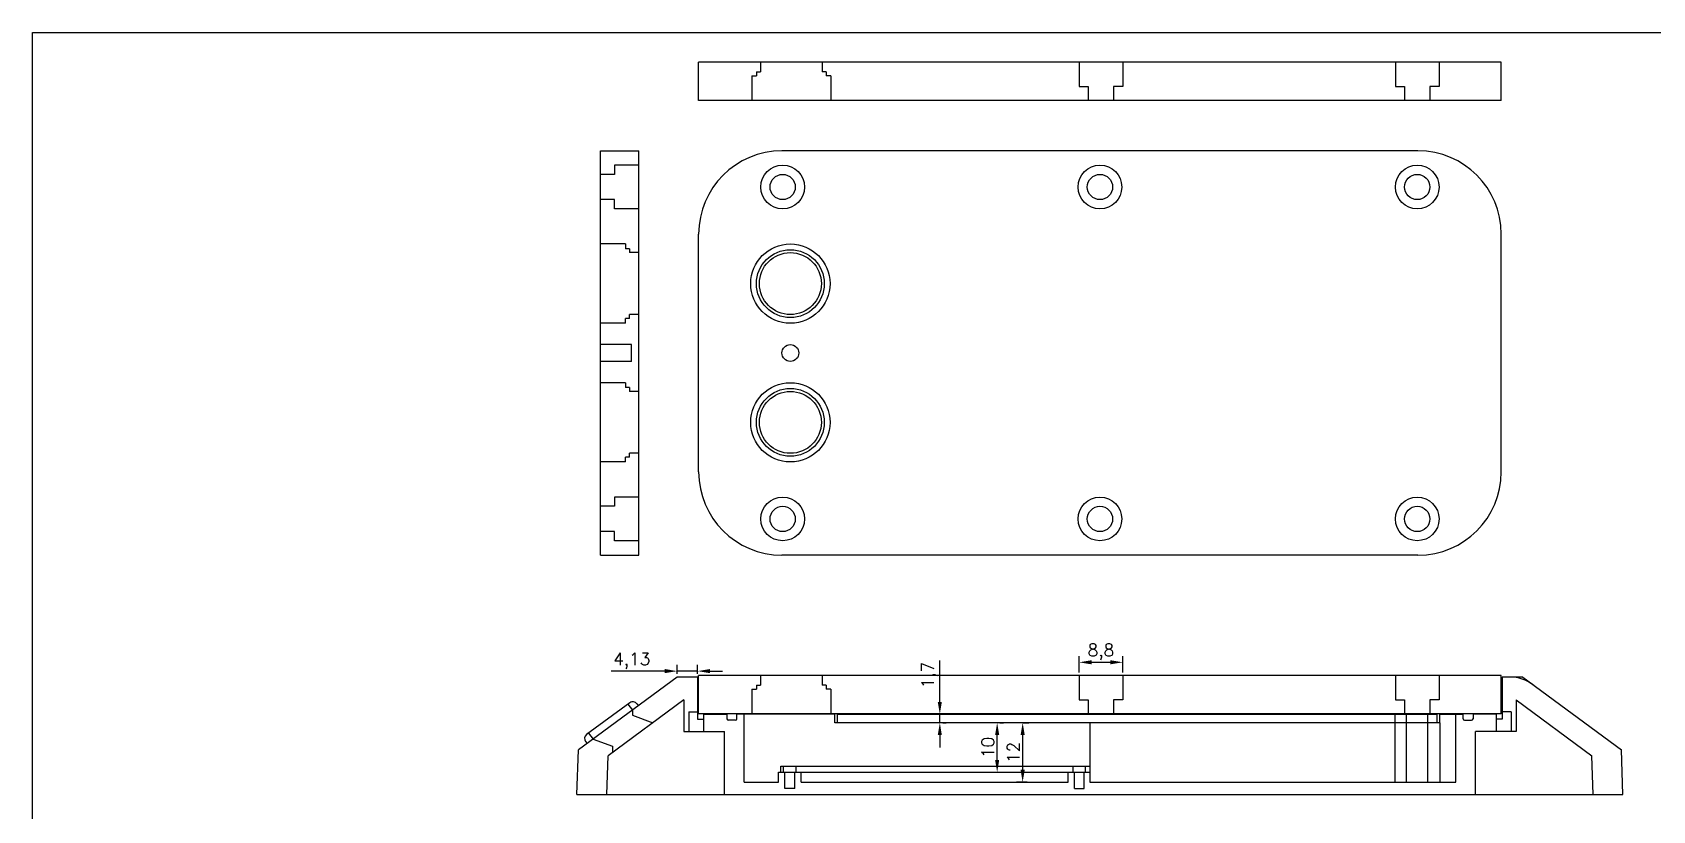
# Model space of a CAD drawing. Extents: x 98 to 714, y 67 to 1404.
# Drawn here: x 113.9 to 440.7, y 596.9 to 754 of the extents above; entities that cross this region are included whole.
import ezdxf

# ---------------------------------------------------------------- set-up
doc = ezdxf.new("R2010")
doc.units = 0
doc.layers.get('0').update_dxf_attribs({"linetype": 'CONTINUOUS'})
doc.layers.get('DEFPOINTS').update_dxf_attribs({"linetype": 'CONTINUOUS'})
doc.styles.get("Standard").update_dxf_attribs({"font": 'txt.shx', "bigfont": 'whgtxt.shx'})
doc.dimstyles.new('ISO-25', dxfattribs={"dimtxt": 2.5, "dimasz": 2.5, "dimexe": 1.25, "dimexo": 0.625, "dimtad": 1, "dimtxsty": 'STANDARD', "dimcen": 2.5, "dimazin": 3, "dimtfac": 1, "dimtmove": 0, "dimatfit": 3})

# ---------------------------------------------------------------- blocks, each defined once
blk = doc.blocks.new('*D20')
at = {"color": 0}
for p, q in [((309.01, 614.63), (309.75, 614.63)), ((308.5, 607.13), (308.5, 612.13)), ((309.01, 604.63), (309.75, 604.63))]:
    blk.add_line(p, q, dxfattribs=at)
for points in [[(308.08, 612.13), (308.91, 612.13), (308.5, 614.63)], [(308.08, 607.13), (308.91, 607.13), (308.5, 604.63)]]:
    blk.add_solid(points, dxfattribs=at)
at = {"layer": 'DEFPOINTS', "color": 0}
for p in [(308.38, 614.63), (308.5, 614.63), (308.38, 604.63)]:
    blk.add_point(p, dxfattribs=at)
at = {"color": 0, "insert": (306.62, 609.63), "char_height": 2.5, "attachment_point": 5, "rotation": 90}
blk.add_mtext('10', dxfattribs=at)
blk = doc.blocks.new('*D15')
at = {"color": 0}
for p, q in [((313.76, 614.63), (314.89, 614.63)), ((313.64, 612.13), (313.64, 605.13)), ((314.57, 602.63), (312.39, 602.63))]:
    blk.add_line(p, q, dxfattribs=at)
for points in [[(313.22, 612.13), (314.06, 612.13), (313.64, 614.63)], [(313.22, 605.13), (314.06, 605.13), (313.64, 602.63)]]:
    blk.add_solid(points, dxfattribs=at)
at = {"layer": 'DEFPOINTS', "color": 0}
for p in [(313.13, 614.63), (313.64, 602.63), (315.19, 602.63)]:
    blk.add_point(p, dxfattribs=at)
at = {"color": 0, "insert": (311.77, 608.63), "char_height": 2.5, "attachment_point": 5, "rotation": 90}
blk.add_mtext('12', dxfattribs=at)
blk = doc.blocks.new('*D42')
at = {"color": 0}
for p, q in [((296.93, 618.83), (296.93, 627.16)), ((299.72, 616.33), (295.68, 616.33)), ((296.93, 614.63), (296.93, 616.33)), ((297.55, 614.63), (298.18, 614.63)), ((296.93, 612.13), (296.93, 609.63))]:
    blk.add_line(p, q, dxfattribs=at)
for points in [[(296.51, 618.83), (297.34, 618.83), (296.93, 616.33)], [(296.51, 612.13), (297.34, 612.13), (296.93, 614.63)]]:
    blk.add_solid(points, dxfattribs=at)
at = {"layer": 'DEFPOINTS', "color": 0}
for p in [(296.93, 616.33), (296.93, 614.63), (300.35, 616.33)]:
    blk.add_point(p, dxfattribs=at)
at = {"color": 0, "insert": (294.84, 624.25), "char_height": 2.5, "attachment_point": 5, "rotation": 90}
blk.add_mtext('1,7', dxfattribs=at)
blk = doc.blocks.new('*D44')
at = {"color": 0}
for p, q in [((325.03, 624.76), (325.03, 628.07)), ((333.83, 624.76), (333.83, 628.07)), ((327.53, 626.82), (331.33, 626.82))]:
    blk.add_line(p, q, dxfattribs=at)
for points in [[(327.53, 627.24), (327.53, 626.41), (325.03, 626.82)], [(331.33, 627.24), (331.33, 626.41), (333.83, 626.82)]]:
    blk.add_solid(points, dxfattribs=at)
at = {"layer": 'DEFPOINTS', "color": 0}
for p in [(333.83, 626.82), (325.03, 624.13), (333.83, 624.13)]:
    blk.add_point(p, dxfattribs=at)
at = {"color": 0, "insert": (329.43, 628.91), "char_height": 2.5, "attachment_point": 5}
blk.add_mtext('8,8', dxfattribs=at)
blk = doc.blocks.new('*D45')
at = {"color": 0}
for p, q in [((241.45, 625.04), (230.61, 625.04)), ((243.95, 624.46), (243.95, 626.29)), ((248.08, 625.04), (243.95, 625.04)), ((248.08, 624.46), (248.08, 626.29)), ((250.58, 625.04), (253.08, 625.04))]:
    blk.add_line(p, q, dxfattribs=at)
for points in [[(241.45, 625.46), (241.45, 624.63), (243.95, 625.04)], [(250.58, 625.46), (250.58, 624.63), (248.08, 625.04)]]:
    blk.add_solid(points, dxfattribs=at)
at = {"layer": 'DEFPOINTS', "color": 0}
for p in [(243.95, 625.04), (243.95, 623.83), (248.08, 623.83)]:
    blk.add_point(p, dxfattribs=at)
at = {"color": 0, "insert": (234.78, 627.13), "char_height": 2.5, "attachment_point": 5}
blk.add_mtext('4,13', dxfattribs=at)

msp = doc.modelspace()

# ---------------------------------------------------------------- linework, layer by layer
at = {"color": 3}
for p, q in [((410.182, 747.925), (248.281, 747.925)), ((248.281, 740.225), (248.281, 747.925)), ((410.182, 740.225), (410.182, 747.925)), ((410.182, 740.225), (248.281, 740.225)), ((228.505, 730.052), (236.205, 730.052)), ((393.382, 730.052), (265.081, 730.052)), ((248.281, 665.252), (248.281, 713.252)), ((410.182, 665.252), (410.182, 713.252)), ((228.505, 648.452), (236.205, 648.452)), ((393.382, 648.452), (265.081, 648.452)), ((410.182, 624.13), (248.281, 624.13)), ((248.281, 616.43), (248.281, 624.13)), ((410.182, 616.43), (410.182, 624.13)), ((410.182, 616.43), (248.281, 616.43)), ((253.981, 616.33), (253.981, 615.43)), ((255.681, 615.13), (254.281, 615.13)), ((255.981, 615.43), (255.981, 616.33)), ((397.782, 614.63), (275.781, 614.63)), ((276.281, 614.63), (276.281, 616.33)), ((276.281, 616.33), (397.282, 616.33)), ((397.282, 614.63), (397.282, 616.33)), ((402.482, 615.43), (402.482, 616.33)), ((402.782, 615.13), (404.182, 615.13)), ((404.482, 616.33), (404.482, 615.43)), ((264.408, 604.63), (327.179, 604.63)), ((264.408, 602.63), (264.408, 604.63)), ((264.878, 605.83), (327.179, 605.83)), ((264.878, 604.63), (264.878, 605.83)), ((265.418, 604.63), (265.418, 605.83)), ((265.678, 601.33), (265.678, 604.63)), ((267.678, 601.33), (267.678, 604.63)), ((267.938, 604.63), (267.938, 605.83)), ((268.948, 602.63), (268.948, 604.63)), ((322.808, 602.63), (322.808, 604.63)), ((323.818, 604.63), (323.818, 605.83)), ((324.078, 601.33), (324.078, 604.63)), ((326.078, 601.33), (326.078, 604.63)), ((326.338, 604.63), (326.338, 605.83)), ((267.678, 601.33), (265.678, 601.33)), ((324.078, 601.33), (326.078, 601.33))]:
    msp.add_line(p, q, dxfattribs=at)
at = {"color": 2}
for p, q in [((258.978, 745.225), (259.928, 745.225)), ((259.928, 746.025), (260.728, 746.025)), ((259.928, 746.025), (259.928, 745.225)), ((260.728, 747.925), (260.728, 746.025)), ((273.228, 747.925), (273.228, 746.025)), ((274.028, 746.025), (273.228, 746.025)), ((274.028, 746.025), (274.028, 745.225)), ((274.978, 745.225), (274.028, 745.225)), ((233.505, 711.252), (233.505, 710.302)), ((234.305, 710.302), (233.505, 710.302)), ((234.305, 710.302), (234.305, 709.502)), ((236.205, 709.502), (234.305, 709.502)), ((234.305, 696.202), (233.505, 696.202)), ((233.505, 695.252), (233.505, 696.202)), ((234.305, 696.202), (234.305, 697.002)), ((236.205, 697.002), (234.305, 697.002)), ((233.505, 683.252), (233.505, 682.302)), ((234.305, 682.302), (233.505, 682.302)), ((234.305, 682.302), (234.305, 681.502)), ((236.205, 681.502), (234.305, 681.502)), ((234.305, 668.202), (233.505, 668.202)), ((233.505, 667.252), (233.505, 668.202)), ((234.305, 668.202), (234.305, 669.002)), ((236.205, 669.002), (234.305, 669.002)), ((234.91, 617.163), (234.91, 616.143)), ((234.91, 616.143), (239.06, 614.633)), ((226.975, 611.304), (230.91, 609.871)), ((230.91, 609.871), (230.91, 608.595))]:
    msp.add_line(p, q, dxfattribs=at)
at = {"color": 5}
for p, q in [((258.978, 745.225), (258.978, 740.225)), ((274.978, 745.225), (274.978, 740.225)), ((233.505, 711.252), (228.505, 711.252)), ((233.505, 695.252), (228.505, 695.252)), ((233.505, 683.252), (228.505, 683.252)), ((233.505, 667.252), (228.505, 667.252)), ((258.978, 621.43), (259.928, 621.43)), ((258.978, 621.43), (258.978, 616.43)), ((259.928, 622.23), (260.728, 622.23)), ((259.928, 622.23), (259.928, 621.43)), ((260.728, 624.13), (260.728, 622.23)), ((273.228, 624.13), (273.228, 622.23)), ((274.028, 622.23), (273.228, 622.23)), ((274.028, 622.23), (274.028, 621.43)), ((274.978, 621.43), (274.028, 621.43)), ((274.978, 621.43), (274.978, 616.43)), ((325.029, 624.13), (325.029, 619.23)), ((333.829, 624.13), (333.829, 619.23)), ((325.029, 619.23), (326.879, 619.23)), ((326.879, 619.23), (326.879, 616.43)), ((333.829, 619.23), (331.979, 619.23)), ((331.979, 619.23), (331.979, 616.43))]:
    msp.add_line(p, q, dxfattribs=at)
for p, q in [((325.029, 747.925), (325.029, 743.025)), ((333.829, 747.925), (333.829, 743.025)), ((388.831, 747.925), (388.831, 743.025)), ((397.631, 747.925), (397.631, 743.025)), ((228.505, 648.452), (228.505, 730.052)), ((236.205, 648.452), (236.205, 730.052)), ((236.205, 727.152), (231.305, 727.152)), ((236.205, 718.352), (231.305, 718.352)), ((236.205, 660.152), (231.305, 660.152)), ((236.205, 651.352), (231.305, 651.352)), ((243.946, 623.83), (224.046, 609.147)), ((248.081, 623.83), (243.946, 623.83)), ((248.081, 623.83), (248.081, 615.33)), ((414.517, 623.83), (410.382, 623.83)), ((410.382, 623.83), (410.382, 615.33)), ((414.517, 623.83), (434.417, 609.147)), ((234.422, 618.667), (225.68, 612.217)), ((245.278, 619.221), (230.006, 607.953)), ((234.019, 618.37), (234.91, 617.163)), ((235.82, 618.456), (236.117, 618.054)), ((245.278, 619.221), (245.278, 612.83)), ((413.185, 619.221), (413.185, 612.83)), ((413.185, 619.221), (428.456, 607.953)), ((246.278, 616.83), (246.278, 612.916)), ((246.278, 616.83), (248.081, 616.83)), ((248.081, 615.33), (249.278, 615.33)), ((249.278, 616.33), (249.278, 612.83)), ((249.278, 616.33), (253.981, 616.33)), ((275.781, 616.33), (255.981, 616.33)), ((257.478, 602.63), (257.478, 616.33)), ((275.781, 614.63), (275.781, 616.33)), ((327.179, 614.63), (327.179, 602.63)), ((397.782, 616.33), (402.482, 616.33)), ((397.782, 614.63), (397.782, 616.33)), ((400.985, 602.63), (400.985, 616.33)), ((409.185, 616.33), (404.482, 616.33)), ((409.185, 616.33), (409.185, 612.83)), ((410.382, 615.33), (409.185, 615.33)), ((412.185, 616.83), (410.382, 616.83)), ((412.185, 616.83), (412.185, 612.916)), ((226.084, 612.511), (226.975, 611.304)), ((245.278, 612.83), (253.478, 612.83)), ((253.478, 600.13), (253.478, 612.83)), ((413.185, 612.83), (404.985, 612.83)), ((404.985, 600.13), (404.985, 612.83)), ((223.731, 600.13), (224.046, 609.147)), ((225.469, 610.818), (225.768, 610.413)), ((229.733, 600.13), (230.006, 607.953)), ((428.73, 600.13), (428.456, 607.953)), ((434.732, 600.13), (434.417, 609.147)), ((257.478, 602.63), (264.408, 602.63)), ((268.948, 602.63), (322.808, 602.63)), ((327.179, 602.63), (400.985, 602.63)), ((223.731, 600.13), (434.732, 600.13))]:
    msp.add_line(p, q)
at = {"color": 1}
for p, q in [((325.029, 743.025), (326.879, 743.025)), ((326.879, 743.025), (326.879, 740.225)), ((333.829, 743.025), (331.979, 743.025)), ((331.979, 743.025), (331.979, 740.225)), ((388.831, 743.025), (390.681, 743.025)), ((390.681, 743.025), (390.681, 740.225)), ((397.631, 743.025), (395.781, 743.025)), ((395.781, 743.025), (395.781, 740.225)), ((231.305, 727.152), (231.305, 725.302)), ((231.305, 725.302), (228.505, 725.302)), ((231.305, 720.202), (228.505, 720.202)), ((231.305, 718.352), (231.305, 720.202)), ((231.305, 658.302), (228.505, 658.302)), ((231.305, 660.152), (231.305, 658.302)), ((231.305, 653.202), (228.505, 653.202)), ((231.305, 651.352), (231.305, 653.202)), ((388.831, 624.13), (388.831, 619.23)), ((397.631, 624.13), (397.631, 619.23)), ((388.831, 619.23), (390.681, 619.23)), ((390.681, 619.23), (390.681, 616.43)), ((397.631, 619.23), (395.781, 619.23)), ((395.781, 619.23), (395.781, 616.43)), ((388.681, 616.33), (388.681, 602.63)), ((391.081, 602.63), (391.081, 616.33)), ((395.381, 602.63), (395.381, 616.33)), ((397.781, 614.63), (397.781, 602.63))]:
    msp.add_line(p, q, dxfattribs=at)
at = {"color": 6}
for p, q in [((234.705, 690.952), (228.505, 690.952)), ((234.705, 687.552), (234.705, 690.952)), ((234.705, 687.552), (228.505, 687.552))]:
    msp.add_line(p, q, dxfattribs=at)
msp.add_lwpolyline([(113.892, 753.962), (711.251, 753.962), (711.251, 399.199), (113.892, 399.199)], close=True)
for centre in [(265.231, 722.752), (329.231, 722.752), (393.231, 722.752), (265.231, 655.752), (329.231, 655.752), (393.231, 655.752)]:
    msp.add_circle(centre, 4.4)
at = {"color": 1}
for centre in [(265.231, 722.752), (329.231, 722.752), (393.231, 722.752), (265.231, 655.752), (329.231, 655.752), (393.231, 655.752)]:
    msp.add_circle(centre, 2.55, dxfattribs=at)
at = {"color": 5}
for centre in [(266.781, 703.252), (266.781, 675.252)]:
    msp.add_circle(centre, 8, dxfattribs=at)
at = {"color": 2}
for centre, radius in [((266.781, 703.252), 6.853), ((266.781, 703.252), 6.25), ((266.781, 675.252), 6.853), ((266.781, 675.252), 6.25)]:
    msp.add_circle(centre, radius, dxfattribs=at)
at = {"color": 6}
msp.add_circle((266.781, 689.252), 1.7, dxfattribs=at)
at = {"color": 3}
for centre, radius, start, end in [((265.081, 713.252), 16.8, 90, 180), ((393.382, 713.252), 16.8, 0, 90), ((265.081, 665.252), 16.8, 180, 270), ((393.382, 665.252), 16.8, 270, 0), ((254.281, 615.43), 0.3, 180, 270), ((255.681, 615.43), 0.3, 270, 0), ((402.782, 615.43), 0.3, 180, 270), ((404.182, 615.43), 0.3, 270, 0)]:
    msp.add_arc(centre, radius, start, end, dxfattribs=at)
for centre, radius, start, end in [((411.885, 615.83), 8, 53.57824, 90), ((235.015, 617.862), 1, 36.42176, 126.42176), ((226.274, 611.412), 1, 126.42176, 216.42176)]:
    msp.add_arc(centre, radius, start, end)

# ---------------------------------------------------------------- dimensions: what is measured, and where the dimension line sits
for base, p1, p2, picture, middle in [((243.94591, 625.04277), (248.08088, 623.83013), (243.94591, 623.83013), '*D45', (234.77924, 627.1261)), ((333.829, 626.823), (325.029, 624.13), (333.829, 624.13), '*D44', (329.429, 628.907))]:
    dim = msp.add_linear_dim(base=base, p1=p1, p2=p2, dimstyle='ISO-25')
    dim.commit()
    dim.dimension.update_dxf_attribs({"geometry": picture, "text_midpoint": middle})
for base, p1, p2, picture, middle in [((296.925, 616.33), (296.925, 614.63), (300.348, 616.33), '*D42', (294.842, 624.247)), ((308.496, 614.63), (308.383, 604.63), (308.383, 614.63), '*D20', (306.621, 609.63)), ((313.642, 602.63), (313.131, 614.63), (315.191, 602.63), '*D15', (311.767, 608.63))]:
    dim = msp.add_linear_dim(base=base, p1=p1, p2=p2, angle=90, dimstyle='ISO-25')
    dim.commit()
    dim.dimension.update_dxf_attribs({"geometry": picture, "text_midpoint": middle})

doc.saveas('drawing.dxf')
